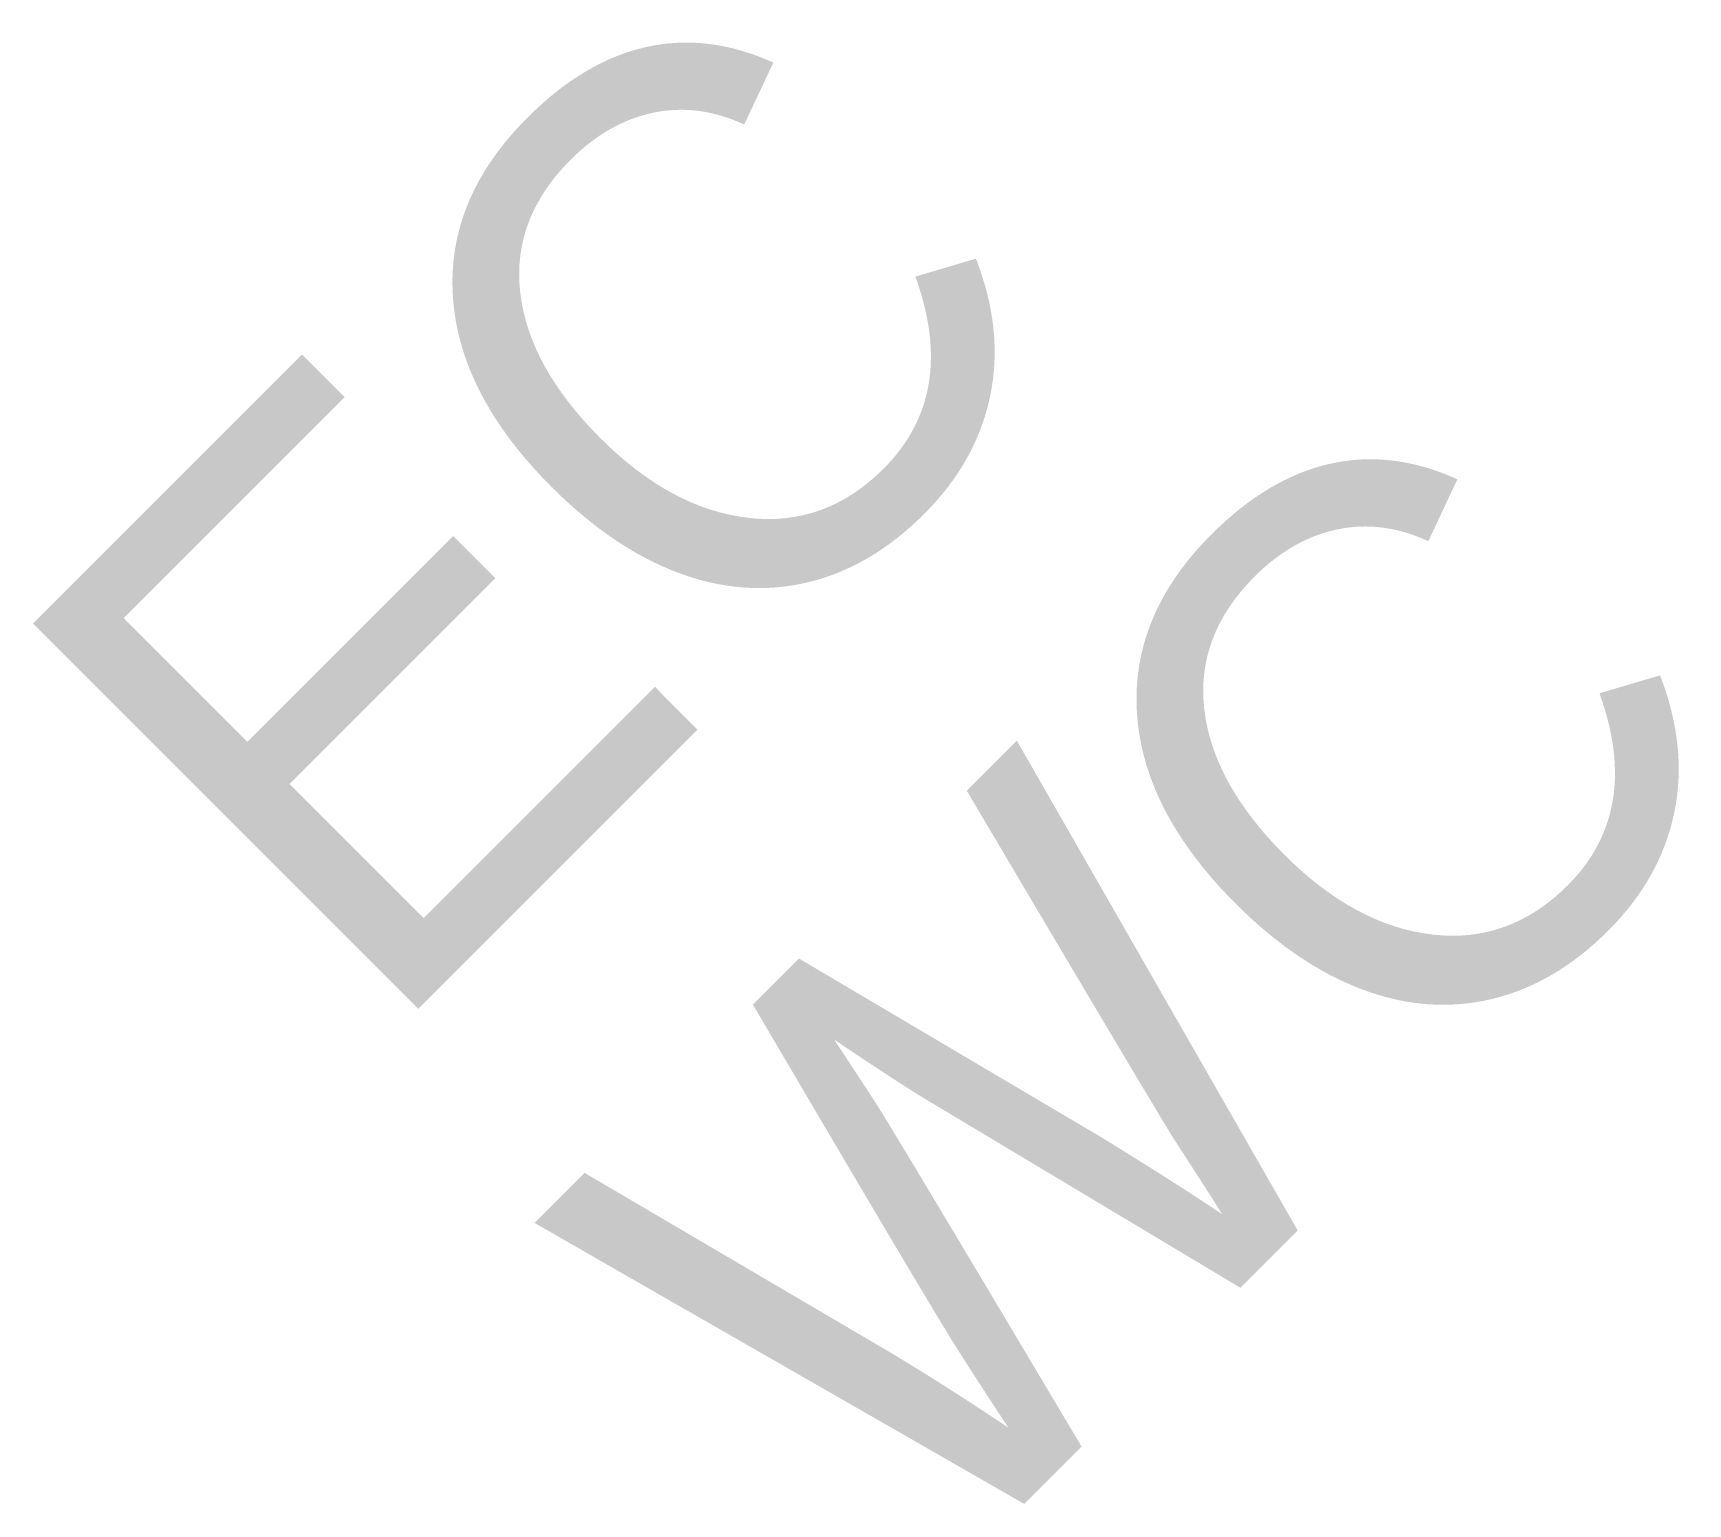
# Model space of a CAD drawing. Extents: x -0.55 to 0.51, y -1.12 to -0.17.
import ezdxf

# ---------------------------------------------------------------- set-up
doc = ezdxf.new("R2010")
doc.units = 0
doc.header["$MEASUREMENT"] = 0
doc.layers.add('CELL_C4_COMBINEDELECTRICALWATER', color=7, linetype='Continuous')

msp = doc.modelspace()

# ---------------------------------------------------------------- texts
at = {"layer": 'CELL_C4_COMBINEDELECTRICALWATER', "color": 7}
for s, p in [('EC', (-0.333357, -0.824446)), ('WC', (0.014424, -1.183665))]:
    msp.add_text(s, height=0.349998, rotation=45, dxfattribs=at).set_placement(p)

doc.saveas('drawing.dxf')
